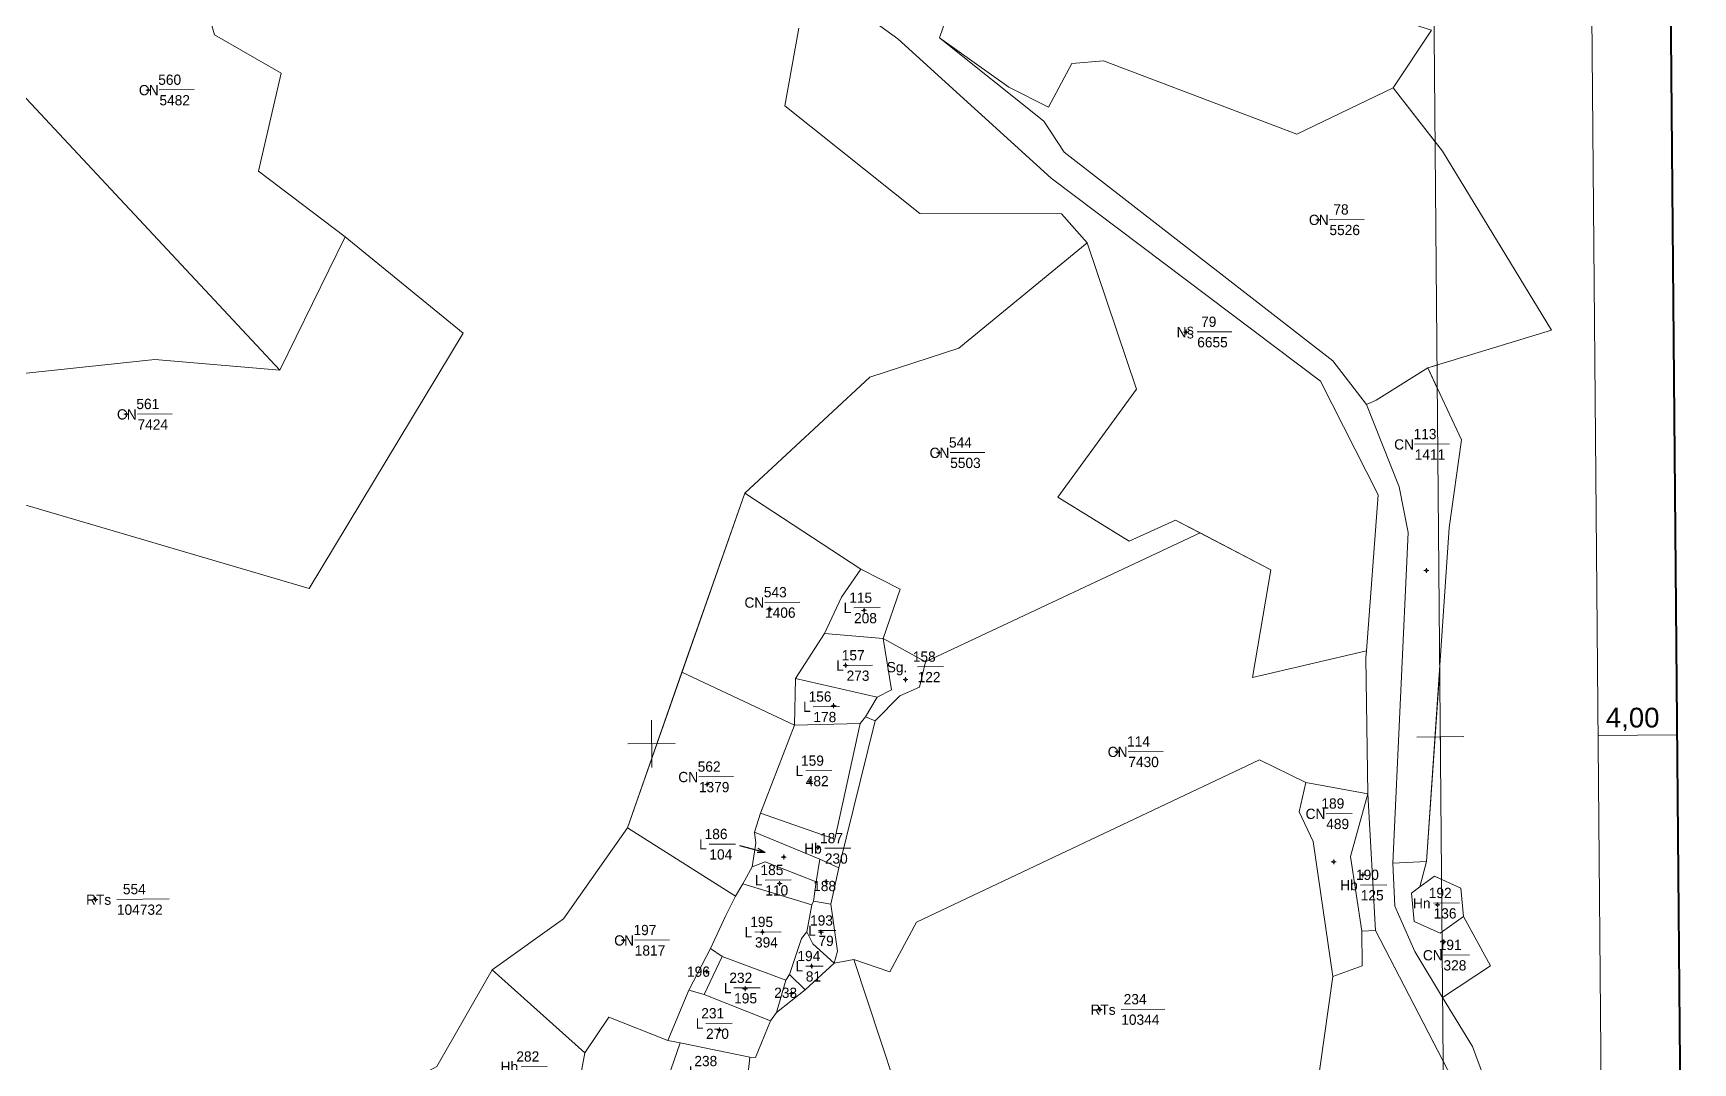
# Model space of a CAD drawing. Header units: metres. Extents: x 550490 to 551626, y 1839168 to 1840631.
# Drawn here: x 551199.2 to 551619.9, y 1839816.5 to 1840077.5 of the extents above; entities that cross this region are included whole.
import ezdxf
from ezdxf.enums import TextEntityAlignment as Align

# ---------------------------------------------------------------- set-up
doc = ezdxf.new("R2010")
doc.units = ezdxf.units.M
doc.header["$MEASUREMENT"] = 0
for name, color, linetype, lineweight in [('Level 10', 7, 'Continuous', 0), ('Level 11', 7, 'Continuous', 0), ('Level 13', 7, 'Continuous', 0), ('Level 2', 7, 'Continuous', 0), ('Level 22', 7, 'Continuous', 0), ('Level 63', 7, 'Continuous', 0)]:
    doc.layers.add(name, color=color, linetype=linetype, lineweight=lineweight)
doc.styles.add('Style-FmSimple', font='FmSimple.shx')
doc.styles.add('Style-VHarial', font='VHarial.shx')
doc.styles.add('Style-Vnarial', font='Vnarial.shx')
doc.dimstyles.get("Standard").update_dxf_attribs({"dimtxt": 0.18, "dimasz": 0.18, "dimexe": 0.18, "dimexo": 0.0625, "dimgap": 0.09, "dimtad": 0, "dimtih": 1, "dimtoh": 1, "dimdec": 4, "dimzin": 0, "dimdsep": 46, "dimtxsty": 'Standard', "dimcen": 0.09, "dimadec": 0, "dimazin": 0, "dimtfac": 1, "dimtdec": 4, "dimtofl": 0, "dimtmove": 0, "dimatfit": 3, "dimfxl": 1, "dimtolj": 1, "dimtzin": 0, "dimarcsym": 0})

# ---------------------------------------------------------------- blocks, each defined once
blk = doc.blocks.new('CENTRD')
at = {"layer": 'Level 11', "linetype": 'Continuous', "lineweight": 0}
h = blk.add_hatch(color=1, dxfattribs=at)
edge = h.paths.add_edge_path()
edge.add_arc((0.2, 0.2), 1.5, 0, 360)
at = {"layer": 'Level 11', "color": 1, "linetype": 'Continuous', "lineweight": 0}
for p, q in [((0, 6.2), (-6.2, 0)), ((0, 12.4), (0, 6.2)), ((6.2, 0.2), (0, 6.2)), ((0.2, -6.2), (6.2, 0.2)), ((12.4, 0.2), (6.2, 0.2)), ((-6.2, 0), (-12.4, 0)), ((-6.2, 0), (0.2, -6.2)), ((0.2, -6.2), (0.2, -12.4))]:
    blk.add_line(p, q, dxfattribs=at)
blk = doc.blocks.new('N_THUA_71')
at = {"layer": 'Level 13', "color": 3, "linetype": 'Continuous', "lineweight": 0}
blk.add_line((356124.09, 1839757.83), (356137.34, 1839757.94), dxfattribs=at)
at = {"layer": 'Level 13', "color": 3, "linetype": 'Continuous', "lineweight": 0, "style": 'Style-FmSimple'}
for s, p in [('554', (356125.63, 1839760.43999)), ('RTs', (356116.3, 1839757.75999)), ('104732', (356124.12, 1839755.22999))]:
    blk.add_text(s, height=2.59998, dxfattribs=at).set_placement(p, align=Align.MIDDLE_LEFT)
blk = doc.blocks.new('N_THUA_76')
at = {"layer": 'Level 13', "color": 3, "linetype": 'Continuous', "lineweight": 0}
blk.add_line((356134.87, 1839962.95), (356143.71, 1839963.03), dxfattribs=at)
at = {"layer": 'Level 13', "color": 3, "linetype": 'Continuous', "lineweight": 0, "style": 'Style-FmSimple'}
for s, p in [('560', (356134.6, 1839965.54999)), ('CN', (356129.68, 1839962.90999)), ('5482', (356134.9, 1839960.34999))]:
    blk.add_text(s, height=2.59998, dxfattribs=at).set_placement(p, align=Align.MIDDLE_LEFT)
blk = doc.blocks.new('N_THUA_79')
at = {"layer": 'Level 13', "color": 3, "linetype": 'Continuous', "lineweight": 0}
blk.add_line((356397.94, 1839901.62), (356406.78, 1839901.69), dxfattribs=at)
at = {"layer": 'Level 13', "color": 3, "linetype": 'Continuous', "lineweight": 0, "style": 'Style-FmSimple'}
for s, p in [('79', (356398.97, 1839904.21999)), ('N§', (356392.75, 1839901.56999)), ('6655', (356397.98, 1839899.01999))]:
    blk.add_text(s, height=2.59998, dxfattribs=at).set_placement(p, align=Align.MIDDLE_LEFT)
blk = doc.blocks.new('N_THUA_81')
at = {"layer": 'Level 13', "color": 3, "linetype": 'Continuous', "lineweight": 0}
blk.add_line((356431.46, 1839930.07), (356440.3, 1839930.15), dxfattribs=at)
at = {"layer": 'Level 13', "color": 3, "linetype": 'Continuous', "lineweight": 0, "style": 'Style-FmSimple'}
for s, p in [('78', (356432.49, 1839932.67999)), ('CN', (356426.28, 1839930.02999)), ('5526', (356431.5, 1839927.46999))]:
    blk.add_text(s, height=2.59998, dxfattribs=at).set_placement(p, align=Align.MIDDLE_LEFT)
blk = doc.blocks.new('N_THUA_95')
at = {"layer": 'Level 13', "color": 3, "linetype": 'Continuous', "lineweight": 0}
blk.add_line((356129.32, 1839880.78), (356138.16, 1839880.86), dxfattribs=at)
at = {"layer": 'Level 13', "color": 3, "linetype": 'Continuous', "lineweight": 0, "style": 'Style-FmSimple'}
for s, p in [('CN', (356124.13, 1839880.73999)), ('561', (356129.05, 1839883.37999)), ('7424', (356129.35, 1839878.17999))]:
    blk.add_text(s, height=2.59998, dxfattribs=at).set_placement(p, align=Align.MIDDLE_LEFT)
blk = doc.blocks.new('N_THUA_98')
at = {"layer": 'Level 13', "color": 3, "linetype": 'Continuous', "lineweight": 0}
blk.add_line((356335.32, 1839871.04), (356344.16, 1839871.11), dxfattribs=at)
at = {"layer": 'Level 13', "color": 3, "linetype": 'Continuous', "lineweight": 0, "style": 'Style-FmSimple'}
for s, p in [('544', (356335.05, 1839873.62999)), ('CN', (356330.14, 1839870.98999)), ('5503', (356335.36, 1839868.43999))]:
    blk.add_text(s, height=2.59998, dxfattribs=at).set_placement(p, align=Align.MIDDLE_LEFT)
blk = doc.blocks.new('N_THUA_105')
at = {"layer": 'Level 13', "color": 3, "linetype": 'Continuous', "lineweight": 0}
blk.add_line((356458.57, 1839841.22), (356467.4, 1839841.29), dxfattribs=at)
at = {"layer": 'Level 13', "color": 3, "linetype": 'Continuous', "lineweight": 0, "style": 'Style-FmSimple'}
for s, p in [('113', (356458.3, 1839843.80999)), ('CN', (356453.38, 1839841.16999)), ('1411', (356458.6, 1839838.61999))]:
    blk.add_text(s, height=2.59998, dxfattribs=at).set_placement(p, align=Align.MIDDLE_LEFT)
blk = doc.blocks.new('N_THUA_131')
at = {"layer": 'Level 13', "color": 3, "linetype": 'Continuous', "lineweight": 0}
blk.add_line((356292.46, 1839831.38), (356301.29, 1839831.46), dxfattribs=at)
at = {"layer": 'Level 13', "color": 3, "linetype": 'Continuous', "lineweight": 0, "style": 'Style-FmSimple'}
for s, p in [('CN', (356287.27, 1839831.33999)), ('543', (356292.19, 1839833.97999)), ('1406', (356292.49, 1839828.78999))]:
    blk.add_text(s, height=2.59998, dxfattribs=at).set_placement(p, align=Align.MIDDLE_LEFT)
blk = doc.blocks.new('N_THUA_139')
at = {"layer": 'Level 13', "color": 3, "linetype": 'Continuous', "lineweight": 0}
blk.add_line((356380.48, 1839795.26), (356389.31, 1839795.34), dxfattribs=at)
at = {"layer": 'Level 13', "color": 3, "linetype": 'Continuous', "lineweight": 0, "style": 'Style-FmSimple'}
for s, p in [('114', (356380.2, 1839797.85999)), ('CN', (356375.29, 1839795.20999)), ('7430', (356380.51, 1839792.65999))]:
    blk.add_text(s, height=2.59998, dxfattribs=at).set_placement(p, align=Align.MIDDLE_LEFT)
blk = doc.blocks.new('N_THUA_147')
at = {"layer": 'Level 13', "color": 3, "linetype": 'Continuous', "lineweight": 0}
blk.add_line((356313.72, 1839831.06), (356320.35, 1839831.12), dxfattribs=at)
at = {"layer": 'Level 13', "color": 3, "linetype": 'Continuous', "lineweight": 0, "style": 'Style-FmSimple'}
for s, p in [('L', (356311.14, 1839831.03999)), ('115', (356312.54, 1839833.64999)), ('208', (356313.76, 1839828.45999))]:
    blk.add_text(s, height=2.59998, dxfattribs=at).set_placement(p, align=Align.MIDDLE_LEFT)
blk = doc.blocks.new('N_THUA_163')
at = {"layer": 'Level 13', "color": 3, "linetype": 'Continuous', "lineweight": 0}
blk.add_line((356309.05, 1839817.12), (356315.68, 1839817.18), dxfattribs=at)
at = {"layer": 'Level 13', "color": 3, "linetype": 'Continuous', "lineweight": 0, "style": 'Style-FmSimple'}
for s, p in [('157', (356307.87, 1839819.70999)), ('L', (356306.46, 1839817.09999)), ('273', (356309.09, 1839814.51999))]:
    blk.add_text(s, height=2.59998, dxfattribs=at).set_placement(p, align=Align.MIDDLE_LEFT)
blk = doc.blocks.new('N_THUA_167')
at = {"layer": 'Level 13', "color": 3, "linetype": 'Continuous', "lineweight": 0}
blk.add_line((356329.41, 1839813.58), (356336.04, 1839813.63), dxfattribs=at)
at = {"layer": 'Level 13', "color": 3, "linetype": 'Continuous', "lineweight": 0, "style": 'Style-FmSimple'}
for s, p in [('Sg.', (356321.62, 1839813.50999)), ('158', (356328.23, 1839816.16999)), ('122', (356329.45, 1839810.97999))]:
    blk.add_text(s, height=2.59998, dxfattribs=at).set_placement(p, align=Align.MIDDLE_LEFT)
blk = doc.blocks.new('N_THUA_177')
at = {"layer": 'Level 13', "color": 3, "linetype": 'Continuous', "lineweight": 0}
blk.add_line((356276.54, 1839786.97), (356285.38, 1839787.05), dxfattribs=at)
at = {"layer": 'Level 13', "color": 3, "linetype": 'Continuous', "lineweight": 0, "style": 'Style-FmSimple'}
for s, p in [('562', (356276.27, 1839789.56999)), ('CN', (356271.35, 1839786.91999)), ('1379', (356276.57, 1839784.36999))]:
    blk.add_text(s, height=2.59998, dxfattribs=at).set_placement(p, align=Align.MIDDLE_LEFT)
blk = doc.blocks.new('N_THUA_183')
at = {"layer": 'Level 13', "color": 3, "linetype": 'Continuous', "lineweight": 0}
blk.add_line((356306, 1839806.87), (356312.62, 1839806.93), dxfattribs=at)
at = {"layer": 'Level 13', "color": 3, "linetype": 'Continuous', "lineweight": 0, "style": 'Style-FmSimple'}
for s, p in [('156', (356304.81, 1839809.45999)), ('L', (356303.41, 1839806.84999)), ('178', (356306.03, 1839804.26999))]:
    blk.add_text(s, height=2.59998, dxfattribs=at).set_placement(p, align=Align.MIDDLE_LEFT)
blk = doc.blocks.new('N_THUA_191')
at = {"layer": 'Level 13', "color": 3, "linetype": 'Continuous', "lineweight": 0}
blk.add_line((356304.63, 1839771), (356311.26, 1839771.06), dxfattribs=at)
at = {"layer": 'Level 13', "color": 3, "linetype": 'Continuous', "lineweight": 0, "style": 'Style-FmSimple'}
for s, p in [('187', (356303.45, 1839773.58999)), ('Hb', (356299.44, 1839770.95999)), ('230', (356304.66, 1839768.39999))]:
    blk.add_text(s, height=2.59998, dxfattribs=at).set_placement(p, align=Align.MIDDLE_LEFT)
blk = doc.blocks.new('N_THUA_195')
at = {"layer": 'Level 13', "color": 3, "linetype": 'Continuous', "lineweight": 0}
blk.add_line((356300.01, 1839787.64), (356306.64, 1839787.7), dxfattribs=at)
at = {"layer": 'Level 13', "color": 3, "linetype": 'Continuous', "lineweight": 0, "style": 'Style-FmSimple'}
for s, p in [('159', (356298.83, 1839790.22999)), ('L', (356297.42, 1839787.61999)), ('482', (356300.04, 1839785.04999))]:
    blk.add_text(s, height=2.59998, dxfattribs=at).set_placement(p, align=Align.MIDDLE_LEFT)
blk = doc.blocks.new('N_THUA_203')
at = {"layer": 'Level 13', "color": 3, "linetype": 'Continuous', "lineweight": 0}
blk.add_line((356378.7, 1839729.95), (356389.74, 1839730.05), dxfattribs=at)
at = {"layer": 'Level 13', "color": 3, "linetype": 'Continuous', "lineweight": 0, "style": 'Style-FmSimple'}
for s, p in [('RTs', (356370.91, 1839729.87999)), ('234', (356379.34, 1839732.54999)), ('10344', (356378.73, 1839727.34999))]:
    blk.add_text(s, height=2.59998, dxfattribs=at).set_placement(p, align=Align.MIDDLE_LEFT)
blk = doc.blocks.new('N_THUA_207')
at = {"layer": 'Level 13', "color": 3, "linetype": 'Continuous', "lineweight": 0}
blk.add_line((356435.28, 1839767.36), (356441.91, 1839767.42), dxfattribs=at)
at = {"layer": 'Level 13', "color": 3, "linetype": 'Continuous', "lineweight": 0, "style": 'Style-FmSimple'}
for s, p in [('CN', (356430.09, 1839767.31999)), ('189', (356434.1, 1839769.94999)), ('489', (356435.32, 1839764.75999))]:
    blk.add_text(s, height=2.59998, dxfattribs=at).set_placement(p, align=Align.MIDDLE_LEFT)
blk = doc.blocks.new('N_THUA_212')
at = {"layer": 'Level 13', "color": 3, "linetype": 'Continuous', "lineweight": 0}
blk.add_line((356442.79, 1839764), (356449.42, 1839764.06), dxfattribs=at)
at = {"layer": 'Level 13', "color": 3, "linetype": 'Continuous', "lineweight": 0, "style": 'Style-FmSimple'}
for s, p in [('Hb', (356437.6, 1839763.95999)), ('190', (356441.61, 1839766.58999)), ('125', (356442.82, 1839761.39999))]:
    blk.add_text(s, height=2.59998, dxfattribs=at).set_placement(p, align=Align.MIDDLE_LEFT)
blk = doc.blocks.new('N_THUA_216')
at = {"layer": 'Level 13', "color": 3, "linetype": 'Continuous', "lineweight": 0}
blk.add_line((356255.35, 1839747.49), (356264.19, 1839747.56), dxfattribs=at)
at = {"layer": 'Level 13', "color": 3, "linetype": 'Continuous', "lineweight": 0, "style": 'Style-FmSimple'}
for s, p in [('CN', (356250.17, 1839747.43999)), ('197', (356255.08, 1839750.07999)), ('1817', (356255.39, 1839744.88999))]:
    blk.add_text(s, height=2.59998, dxfattribs=at).set_placement(p, align=Align.MIDDLE_LEFT)
blk = doc.blocks.new('N_THUA_217')
at = {"layer": 'Level 13', "color": 3, "linetype": 'Continuous', "lineweight": 0}
blk.add_line((356293.32, 1839768.41), (356299.94, 1839768.46), dxfattribs=at)
at = {"layer": 'Level 13', "color": 3, "linetype": 'Continuous', "lineweight": 0, "style": 'Style-FmSimple'}
for s, p in [('L', (356290.73, 1839768.37999)), ('186', (356292.14, 1839770.99999)), ('104', (356293.35, 1839765.80999))]:
    blk.add_text(s, height=2.59998, dxfattribs=at).set_placement(p, align=Align.MIDDLE_LEFT)
blk = doc.blocks.new('N_THUA_222')
at = {"layer": 'Level 13', "color": 3, "linetype": 'Continuous', "lineweight": 0, "style": 'Style-FmSimple'}
blk.add_text('188', height=2.59998, dxfattribs=at).set_placement((356298.91, 1839762.29999), align=Align.MIDDLE_LEFT)
blk = doc.blocks.new('N_THUA_224')
at = {"layer": 'Level 13', "color": 3, "linetype": 'Continuous', "lineweight": 0}
blk.add_line((356292.3, 1839761.84), (356298.93, 1839761.9), dxfattribs=at)
at = {"layer": 'Level 13', "color": 3, "linetype": 'Continuous', "lineweight": 0, "style": 'Style-FmSimple'}
for s, p in [('185', (356291.12, 1839764.42999)), ('L', (356289.72, 1839761.81999)), ('110', (356292.34, 1839759.23999))]:
    blk.add_text(s, height=2.59998, dxfattribs=at).set_placement(p, align=Align.MIDDLE_LEFT)
blk = doc.blocks.new('N_THUA_225')
at = {"layer": 'Level 13', "color": 3, "linetype": 'Continuous', "lineweight": 0}
blk.add_line((356463.33, 1839747.08), (356469.96, 1839747.14), dxfattribs=at)
at = {"layer": 'Level 13', "color": 3, "linetype": 'Continuous', "lineweight": 0, "style": 'Style-FmSimple'}
for s, p in [('CN', (356458.14, 1839747.03999)), ('191', (356462.15, 1839749.66999)), ('328', (356463.36, 1839744.47999))]:
    blk.add_text(s, height=2.59998, dxfattribs=at).set_placement(p, align=Align.MIDDLE_LEFT)
blk = doc.blocks.new('N_THUA_228')
at = {"layer": 'Level 13', "color": 3, "linetype": 'Continuous', "lineweight": 0}
blk.add_line((356461.66, 1839756.45), (356468.29, 1839756.51), dxfattribs=at)
at = {"layer": 'Level 13', "color": 3, "linetype": 'Continuous', "lineweight": 0, "style": 'Style-FmSimple'}
for s, p in [('192', (356460.48, 1839759.03999)), ('Hn', (356456.48, 1839756.40999)), ('136', (356461.7, 1839753.85999))]:
    blk.add_text(s, height=2.59998, dxfattribs=at).set_placement(p, align=Align.MIDDLE_LEFT)
blk = doc.blocks.new('N_THUA_229')
at = {"layer": 'Level 13', "color": 3, "linetype": 'Continuous', "lineweight": 0}
blk.add_line((356287.98, 1839749.54), (356294.61, 1839749.6), dxfattribs=at)
at = {"layer": 'Level 13', "color": 3, "linetype": 'Continuous', "lineweight": 0, "style": 'Style-FmSimple'}
for s, p in [('195', (356286.8, 1839752.12999)), ('L', (356285.39, 1839749.51999)), ('394', (356288.01, 1839746.93999))]:
    blk.add_text(s, height=2.59998, dxfattribs=at).set_placement(p, align=Align.MIDDLE_LEFT)
blk = doc.blocks.new('N_THUA_234')
at = {"layer": 'Level 13', "color": 3, "linetype": 'Continuous', "lineweight": 0}
blk.add_line((356302.79, 1839749.5), (356307.21, 1839749.54), dxfattribs=at)
at = {"layer": 'Level 13', "color": 3, "linetype": 'Continuous', "lineweight": 0, "style": 'Style-FmSimple'}
for s, p in [('193', (356300.7, 1839752.07999)), ('L', (356300.2, 1839749.47999)), ('79', (356302.83, 1839746.89999))]:
    blk.add_text(s, height=2.59998, dxfattribs=at).set_placement(p, align=Align.MIDDLE_LEFT)
blk = doc.blocks.new('N_THUA_248')
at = {"layer": 'Level 13', "color": 3, "linetype": 'Continuous', "lineweight": 0}
blk.add_line((356300.43, 1839740.91), (356304.85, 1839740.95), dxfattribs=at)
at = {"layer": 'Level 13', "color": 3, "linetype": 'Continuous', "lineweight": 0, "style": 'Style-FmSimple'}
for s, p in [('194', (356298.34, 1839743.48999)), ('L', (356297.84, 1839740.87999)), ('81', (356300.47, 1839738.30999))]:
    blk.add_text(s, height=2.59998, dxfattribs=at).set_placement(p, align=Align.MIDDLE_LEFT)
blk = doc.blocks.new('N_THUA_253')
at = {"layer": 'Level 13', "color": 3, "linetype": 'Continuous', "lineweight": 0, "style": 'Style-FmSimple'}
blk.add_text('196', height=2.59998, dxfattribs=at).set_placement((356268.64, 1839739.51999), align=Align.MIDDLE_LEFT)
blk = doc.blocks.new('N_THUA_256')
at = {"layer": 'Level 13', "color": 3, "linetype": 'Continuous', "lineweight": 0}
blk.add_line((356283.55, 1839735.17), (356290.18, 1839735.23), dxfattribs=at)
at = {"layer": 'Level 13', "color": 3, "linetype": 'Continuous', "lineweight": 0, "style": 'Style-FmSimple'}
for s, p in [('232', (356282.37, 1839737.75999)), ('L', (356280.97, 1839735.14999)), ('195', (356283.59, 1839732.56999))]:
    blk.add_text(s, height=2.59998, dxfattribs=at).set_placement(p, align=Align.MIDDLE_LEFT)
blk = doc.blocks.new('N_THUA_258')
at = {"layer": 'Level 13', "color": 3, "linetype": 'Continuous', "lineweight": 0}
blk.add_line((356226.56, 1839715.44), (356233.19, 1839715.5), dxfattribs=at)
at = {"layer": 'Level 13', "color": 3, "linetype": 'Continuous', "lineweight": 0, "style": 'Style-FmSimple'}
for s, p in [('282', (356225.38, 1839718.02999)), ('Hb', (356221.37, 1839715.39999)), ('954', (356226.6, 1839712.83999))]:
    blk.add_text(s, height=2.59998, dxfattribs=at).set_placement(p, align=Align.MIDDLE_LEFT)
blk = doc.blocks.new('N_THUA_260')
at = {"layer": 'Level 13', "color": 3, "linetype": 'Continuous', "lineweight": 0, "style": 'Style-FmSimple'}
blk.add_text('233', height=2.59998, dxfattribs=at).set_placement((356290.11, 1839733.95999), align=Align.MIDDLE_LEFT)
blk = doc.blocks.new('N_THUA_264')
at = {"layer": 'Level 13', "color": 3, "linetype": 'Continuous', "lineweight": 0}
blk.add_line((356277.07, 1839724.68), (356283.7, 1839724.74), dxfattribs=at)
at = {"layer": 'Level 13', "color": 3, "linetype": 'Continuous', "lineweight": 0, "style": 'Style-FmSimple'}
for s, p in [('231', (356275.89, 1839727.26999)), ('L', (356274.49, 1839724.65999)), ('270', (356277.11, 1839722.07999))]:
    blk.add_text(s, height=2.59998, dxfattribs=at).set_placement(p, align=Align.MIDDLE_LEFT)
blk = doc.blocks.new('N_THUA_276')
at = {"layer": 'Level 13', "color": 3, "linetype": 'Continuous', "lineweight": 0}
blk.add_line((356274.46, 1839714.07), (356281.09, 1839714.12), dxfattribs=at)
at = {"layer": 'Level 13', "color": 3, "linetype": 'Continuous', "lineweight": 0, "style": 'Style-FmSimple'}
for s, p in [('238', (356273.28, 1839716.65999)), ('L', (356271.87, 1839714.03999)), ('222', (356274.49, 1839711.46999))]:
    blk.add_text(s, height=2.59998, dxfattribs=at).set_placement(p, align=Align.MIDDLE_LEFT)
blk = doc.blocks.new('TerminatorOpen_0.5')
at = {"color": 0, "linetype": 'ByBlock', "lineweight": -2}
for q in [(-1, 0.25), (-1, 0), (-1, -0.25)]:
    blk.add_line((0, 0), q, dxfattribs=at)

msp = doc.modelspace()

# ---------------------------------------------------------------- linework, layer by layer
at = {"layer": 'Level 10', "color": 1, "linetype": 'Continuous', "lineweight": 0, "flags": 128}
for points in [[(551238.69, 1840134.39), (551239, 1840098.77), (551245.13, 1840077.05), (551262.05, 1840067.31), (551256.33, 1840042.52), (551278.26, 1840025.89)], [(551185.53, 1840073.57), (551261.72, 1839992.09)], [(551173.84, 1839968.17), (551190.7, 1839959.81), (551269.13, 1839936.75), (551308.18, 1840001.41), (551278.26, 1840025.89)], [(551261.72, 1839992.09), (551278.26, 1840025.89)], [(551126.15, 1840014.94), (551189.44, 1839990.47), (551230.01, 1839994.79), (551261.72, 1839992.09)], [(551409.05, 1839941.64), (551379.57, 1839960.91)], [(551495.01, 1839950.82), (551425.43, 1839918.19)], [(551392.2, 1839902.13), (551363.67, 1839915.5)], [(551333.89, 1839791.05), (551339.04, 1839819.05)]]:
    msp.add_lwpolyline(points, dxfattribs=at)
at = {"layer": 'Level 10', "color": 2, "linetype": 'Continuous', "lineweight": 0, "flags": 128}
for points in [[(551428.93, 1840076.28), (551435.33, 1840094.66), (551450.52, 1840110.75)], [(551450.52, 1840110.75), (551553.65, 1840078.24), (551543.93, 1840063.6)], [(551401.03, 1840088.6), (551418.36, 1840076.04), (551457.27, 1840040.68), (551525.57, 1839989.27), (551540.15, 1839960.49), (551537.19, 1839920.97)], [(551393.28, 1840078.76), (551389.74, 1840059.09), (551423.98, 1840031.74), (551459.91, 1840031.7), (551466.35, 1840024.37)], [(551428.93, 1840076.28), (551446.5, 1840063.8), (551456.61, 1840058.72), (551462.47, 1840069.78), (551470.49, 1840070.46), (551519.58, 1840051.91), (551543.93, 1840063.6)], [(551537.21, 1839983.34), (551528.7, 1839994.4), (551460.6, 1840047.28), (551455.4, 1840055.17), (551428.93, 1840076.28)], [(551543.93, 1840063.6), (551556.45, 1840047.58), (551584.14, 1840002.23), (551552.74, 1839992.62)], [(551379.57, 1839960.91), (551411.29, 1839990.26), (551433.87, 1839997.63), (551466.35, 1840024.37)], [(551495.01, 1839950.82), (551488.8, 1839954.07), (551477.01, 1839948.73), (551458.96, 1839959.85), (551478.92, 1839987.23), (551466.35, 1840024.37)], [(551552.74, 1839992.62), (551539.62, 1839984.5), (551537.21, 1839983.34)], [(551552.45, 1839867.52), (551558.19, 1839952.07), (551561.31, 1839974.41), (551552.74, 1839992.62)], [(551537.21, 1839983.34), (551545.5, 1839962.53), (551547.73, 1839950.96), (551543.88, 1839867.1)], [(551363.67, 1839915.5), (551379.57, 1839960.91)], [(551537.19, 1839920.97), (551508.3, 1839914.19), (551512.96, 1839941.44), (551495.01, 1839950.82)], [(551399.84, 1839925.35), (551404.08, 1839934.54), (551409.05, 1839941.64)], [(551409.05, 1839941.64), (551419, 1839936.59), (551414.69, 1839924.03)], [(551392.49, 1839913.93), (551399.84, 1839925.35)], [(551399.84, 1839925.35), (551414.69, 1839924.03)], [(551413.12, 1839909.16), (551416.78, 1839911.03), (551414.69, 1839924.03)], [(551425.43, 1839918.19), (551414.69, 1839924.03)], [(551537.19, 1839920.97), (551537.04, 1839919.11), (551537.55, 1839884.74)], [(551412.68, 1839903.2), (551418.91, 1839909.51), (551423.86, 1839911.73), (551425.43, 1839918.19)], [(551349.86, 1839876.05), (551363.67, 1839915.5)], [(551392.49, 1839913.93), (551392.2, 1839902.13)], [(551392.49, 1839913.93), (551413.12, 1839909.16)], [(551410.19, 1839904.25), (551413.12, 1839909.16)], [(551403.41, 1839865.94), (551412.68, 1839903.2)], [(551410.19, 1839904.25), (551408.88, 1839902.5)], [(551412.68, 1839903.2), (551410.19, 1839904.25)], [(551408.88, 1839902.5), (551402.41, 1839873.2), (551383.62, 1839879.8)], [(551392.2, 1839902.13), (551383.62, 1839879.8)], [(551392.2, 1839902.13), (551408.88, 1839902.5)], [(551407.28, 1839842.76), (551416.4, 1839839.56), (551423.15, 1839852.22), (551510.08, 1839893.31), (551521.78, 1839887.56)], [(551521.78, 1839887.56), (551520.17, 1839880.16), (551523.7, 1839872.6), (551528.67, 1839838.38)], [(551537.55, 1839884.74), (551521.78, 1839887.56)], [(551536.03, 1839849.88), (551533.14, 1839868.84), (551537.55, 1839884.74)], [(551537.55, 1839884.74), (551539.47, 1839850.09)], [(551382.09, 1839874.99), (551383.62, 1839879.8)], [(551349.86, 1839876.05), (551333.65, 1839853.04), (551315.55, 1839840.11)], [(551349.86, 1839876.05), (551377.28, 1839858.73)], [(551382.09, 1839874.99), (551382.42, 1839872.2), (551381.49, 1839866.19)], [(551398.61, 1839868.13), (551382.09, 1839874.99)], [(551379.14, 1839861.87), (551381.49, 1839866.19)], [(551381.49, 1839866.19), (551384.73, 1839867.44), (551397.72, 1839862.41)], [(551398.61, 1839868.13), (551397.72, 1839862.41)], [(551398.61, 1839868.13), (551403.41, 1839865.94)], [(551401.43, 1839856.78), (551403.41, 1839865.94)], [(551543.88, 1839867.1), (551552.45, 1839867.52)], [(551543.88, 1839867.1), (551544.39, 1839856.23), (551549.43, 1839844.78), (551556.49, 1839833.13)], [(551550.76, 1839861.13), (551552.45, 1839867.52)], [(551377.28, 1839858.73), (551379.14, 1839861.87)], [(551396.6, 1839856.61), (551379.14, 1839861.87)], [(551397.72, 1839862.41), (551397.02, 1839857.47)], [(551561.78, 1839853.61), (551555.91, 1839849.38), (551549.31, 1839852.36), (551548.58, 1839859.57), (551550.76, 1839861.13)], [(551550.76, 1839861.13), (551554.47, 1839863.81), (551561.08, 1839860.82), (551561.78, 1839853.61)], [(551377.28, 1839858.73), (551374.81, 1839853.88), (551370.94, 1839845.52)], [(551396.6, 1839856.61), (551397.02, 1839857.47)], [(551397.02, 1839857.47), (551401.43, 1839856.78)], [(551402.24, 1839841.81), (551403.1, 1839844.85), (551401.43, 1839856.78)], [(551395.36, 1839849.7), (551396.6, 1839856.61)], [(551561.78, 1839853.61), (551568.61, 1839841.13)], [(551390.95, 1839838.94), (551394.01, 1839848.01), (551395.36, 1839849.7)], [(551395.36, 1839849.7), (551396.83, 1839846.71), (551402.24, 1839841.81)], [(551528.67, 1839838.38), (551536.09, 1839841.14), (551536.03, 1839849.88)], [(551539.47, 1839850.09), (551536.03, 1839849.88)], [(551539.47, 1839850.09), (551562.53, 1839805.53), (551562.77, 1839796.53), (551549.27, 1839731.11)], [(551365.37, 1839834.94), (551370.94, 1839845.52)], [(551370.94, 1839845.52), (551373.82, 1839843.48)], [(551301.49, 1839815.57), (551315.55, 1839840.11)], [(551315.55, 1839840.11), (551339.04, 1839819.05)], [(551373.82, 1839843.48), (551369.28, 1839833.86)], [(551373.82, 1839843.48), (551390.03, 1839837.5)], [(551394.89, 1839835.03), (551402.24, 1839841.81)], [(551402.24, 1839841.81), (551407.28, 1839842.76)], [(551407.28, 1839842.76), (551424.42, 1839790.85)], [(551556.49, 1839833.13), (551568.61, 1839841.13)], [(551390.03, 1839837.5), (551387.61, 1839829.27)], [(551390.03, 1839837.5), (551390.95, 1839838.94)], [(551390.95, 1839838.94), (551394.89, 1839835.03)], [(551528.67, 1839838.38), (551522.19, 1839792.34)], [(551360.11, 1839822.17), (551365.37, 1839834.94)], [(551365.37, 1839834.94), (551369.28, 1839833.86)], [(551369.28, 1839833.86), (551386.13, 1839827.16)], [(551387.61, 1839829.27), (551394.89, 1839835.03)], [(551556.49, 1839833.13), (551564.05, 1839820.67)], [(551339.04, 1839819.05), (551345.15, 1839828.15), (551360.11, 1839822.17)], [(551386.13, 1839827.16), (551387.61, 1839829.27)], [(551380.9, 1839817.94), (551382.35, 1839817.87), (551386.13, 1839827.16)], [(551359.36, 1839810.4), (551363.23, 1839821.62)], [(551363.23, 1839821.62), (551360.11, 1839822.17)], [(551380.9, 1839817.94), (551363.23, 1839821.62)], [(551564.05, 1839820.67), (551568.84, 1839807.96), (551559.52, 1839685.82), (551558.14, 1839661.92), (551558.58, 1839658.69), (551558.3, 1839610.74), (551554.68, 1839566.41), (551557.06, 1839543.24), (551559.12, 1839532.7)], [(551379.2, 1839806.91), (551379.69, 1839806.82), (551380.9, 1839817.94)]]:
    msp.add_lwpolyline(points, dxfattribs=at)
at = {"layer": 'Level 22', "color": 6, "linetype": 'Continuous', "lineweight": 0}
msp.add_line((551392.2, 1839902.13), (551408.88, 1839902.5), dxfattribs=at)
at = {"layer": 'Level 22', "color": 3, "linetype": 'Continuous', "lineweight": 0, "flags": 128}
for points in [[(551555.04, 1839999.12), (551550.79, 1840485.07)], [(551559.41, 1839499.28), (551555.04, 1839999.12)], [(551349.86, 1839876.05), (551379.57, 1839960.91)], [(551399.84, 1839925.35), (551404.08, 1839934.54), (551409.05, 1839941.64), (551419, 1839936.59), (551414.69, 1839924.03)], [(551392.49, 1839913.93), (551399.84, 1839925.35)], [(551399.84, 1839925.35), (551414.69, 1839924.03)], [(551412.68, 1839903.2), (551418.91, 1839909.51), (551423.86, 1839911.73), (551425.43, 1839918.19), (551414.69, 1839924.03)], [(551413.12, 1839909.16), (551416.78, 1839911.03), (551414.69, 1839924.03)], [(551392.49, 1839913.93), (551392.2, 1839902.13), (551383.62, 1839879.8)], [(551392.49, 1839913.93), (551413.12, 1839909.16)], [(551410.19, 1839904.25), (551413.12, 1839909.16)], [(551410.19, 1839904.25), (551408.88, 1839902.5), (551402.41, 1839873.2), (551383.62, 1839879.8)], [(551403.41, 1839865.94), (551412.68, 1839903.2)], [(551412.68, 1839903.2), (551410.19, 1839904.25)], [(551407.28, 1839842.76), (551416.4, 1839839.56), (551423.15, 1839852.22), (551510.08, 1839893.31)], [(551382.09, 1839874.99), (551383.62, 1839879.8)], [(551349.86, 1839876.05), (551333.65, 1839853.04), (551315.55, 1839840.11)], [(551349.86, 1839876.05), (551377.28, 1839858.73)], [(551382.09, 1839874.99), (551382.42, 1839872.2), (551381.49, 1839866.19)], [(551398.61, 1839868.13), (551382.09, 1839874.99)], [(551379.14, 1839861.87), (551381.49, 1839866.19)], [(551381.49, 1839866.19), (551384.73, 1839867.44), (551397.72, 1839862.41)], [(551398.61, 1839868.13), (551403.41, 1839865.94)], [(551401.43, 1839856.78), (551403.41, 1839865.94)], [(551377.28, 1839858.73), (551379.14, 1839861.87)], [(551396.6, 1839856.61), (551379.14, 1839861.87)], [(551397.72, 1839862.41), (551397.02, 1839857.47)], [(551377.28, 1839858.73), (551374.81, 1839853.88), (551370.94, 1839845.52)], [(551396.6, 1839856.61), (551397.02, 1839857.47)], [(551397.02, 1839857.47), (551401.43, 1839856.78)], [(551402.24, 1839841.81), (551403.1, 1839844.85), (551401.43, 1839856.78)], [(551395.36, 1839849.7), (551396.6, 1839856.61)], [(551390.95, 1839838.94), (551394.01, 1839848.01), (551395.36, 1839849.7)], [(551395.36, 1839849.7), (551396.83, 1839846.71), (551402.24, 1839841.81)], [(551365.37, 1839834.94), (551370.94, 1839845.52)], [(551370.94, 1839845.52), (551373.82, 1839843.48)], [(551320.38, 1839703.61), (551326.4, 1839711.59), (551316.73, 1839719.41), (551305.21, 1839727.76), (551314.57, 1839737.49), (551297.12, 1839764.29), (551270.2, 1839782.65), (551267.18, 1839797.16), (551301.49, 1839815.57), (551315.55, 1839840.11)], [(551315.55, 1839840.11), (551339.04, 1839819.05), (551345.15, 1839828.15), (551360.11, 1839822.17)], [(551373.82, 1839843.48), (551369.28, 1839833.86)], [(551373.82, 1839843.48), (551390.03, 1839837.5)], [(551394.89, 1839835.03), (551402.24, 1839841.81)], [(551402.24, 1839841.81), (551407.28, 1839842.76)], [(551407.28, 1839842.76), (551424.42, 1839790.85)], [(551390.03, 1839837.5), (551387.61, 1839829.27)], [(551390.03, 1839837.5), (551390.95, 1839838.94)], [(551390.95, 1839838.94), (551394.89, 1839835.03)], [(551360.11, 1839822.17), (551365.37, 1839834.94)], [(551365.37, 1839834.94), (551369.28, 1839833.86)], [(551369.28, 1839833.86), (551386.13, 1839827.16)], [(551387.61, 1839829.27), (551394.89, 1839835.03)], [(551386.13, 1839827.16), (551387.61, 1839829.27)], [(551380.9, 1839817.94), (551382.35, 1839817.87), (551386.13, 1839827.16)], [(551359.36, 1839810.4), (551363.23, 1839821.62)], [(551363.23, 1839821.62), (551360.11, 1839822.17)], [(551380.9, 1839817.94), (551363.23, 1839821.62)], [(551379.2, 1839806.91), (551379.69, 1839806.82), (551380.9, 1839817.94)]]:
    msp.add_lwpolyline(points, dxfattribs=at)
at = {"layer": 'Level 22', "color": 2, "linetype": 'Continuous', "lineweight": 0, "flags": 128}
for points in [[(551428.93, 1840076.28), (551435.33, 1840094.66), (551450.52, 1840110.75)], [(551450.52, 1840110.75), (551553.65, 1840078.24), (551543.93, 1840063.6)], [(551401.03, 1840088.6), (551418.36, 1840076.04), (551457.27, 1840040.68), (551525.57, 1839989.27), (551540.15, 1839960.49), (551537.19, 1839920.97)], [(551537.21, 1839983.34), (551528.7, 1839994.4), (551460.6, 1840047.28), (551455.4, 1840055.17), (551428.93, 1840076.28)], [(551428.93, 1840076.28), (551446.5, 1840063.8), (551456.61, 1840058.72), (551462.47, 1840069.78), (551470.49, 1840070.46), (551519.58, 1840051.91), (551543.93, 1840063.6)], [(551543.93, 1840063.6), (551554.6, 1840049.94)], [(551552.74, 1839992.62), (551539.62, 1839984.5), (551537.21, 1839983.34)], [(551552.74, 1839992.62), (551555.09, 1839993.34)], [(551552.74, 1839992.62), (551555.14, 1839987.51)], [(551537.21, 1839983.34), (551545.5, 1839962.53), (551547.73, 1839950.96), (551543.88, 1839867.1)], [(551537.19, 1839920.97), (551537.04, 1839919.11), (551537.55, 1839884.74)], [(551555.76, 1839916.31), (551552.45, 1839867.52)], [(551521.78, 1839887.56), (551520.17, 1839880.16), (551523.7, 1839872.6), (551528.67, 1839838.38)], [(551537.55, 1839884.74), (551521.78, 1839887.56)], [(551536.03, 1839849.88), (551533.14, 1839868.84), (551537.55, 1839884.74)], [(551537.55, 1839884.74), (551539.47, 1839850.09)], [(551552.45, 1839867.52), (551543.88, 1839867.1)], [(551550.76, 1839861.13), (551548.58, 1839859.57), (551549.31, 1839852.36), (551555.91, 1839849.38), (551556.35, 1839849.7)], [(551556.23, 1839863.01), (551554.47, 1839863.81), (551550.76, 1839861.13)], [(551528.67, 1839838.38), (551536.09, 1839841.14), (551536.03, 1839849.88)], [(551539.47, 1839850.09), (551536.03, 1839849.88)], [(551539.47, 1839850.09), (551556.63, 1839816.93)], [(551528.67, 1839838.38), (551522.19, 1839792.34)]]:
    msp.add_lwpolyline(points, dxfattribs=at)
at = {"layer": 'Level 22', "color": 1, "linetype": 'Continuous', "lineweight": 0, "flags": 128}
for points in [[(551393.28, 1840078.76), (551389.74, 1840059.09), (551423.98, 1840031.74), (551459.91, 1840031.7), (551466.35, 1840024.37)], [(551466.35, 1840024.37), (551433.87, 1839997.63), (551411.29, 1839990.26), (551379.57, 1839960.91)], [(551537.19, 1839920.97), (551508.3, 1839914.19), (551512.96, 1839941.44), (551488.8, 1839954.07), (551477.01, 1839948.73), (551458.96, 1839959.85), (551478.92, 1839987.23), (551466.35, 1840024.37)], [(551510.08, 1839893.31), (551521.78, 1839887.56)]]:
    msp.add_lwpolyline(points, dxfattribs=at)
at = {"layer": 'Level 22', "color": 6, "linetype": 'Continuous', "lineweight": 0, "flags": 128}
msp.add_lwpolyline([(551398.61, 1839868.13), (551397.72, 1839862.41)], dxfattribs=at)
at = {"layer": 'Level 63', "color": 7, "linetype": 'Continuous', "lineweight": 0}
for p, q in [((551356.03, 1839891.4), (551355.93, 1839903.4)), ((551555.97, 1839893.15), (551555.86, 1839905.15)), ((551549.92, 1839899.1), (551561.91, 1839899.2)), ((551595.9, 1839899.5), (551615.9, 1839899.67)), ((551349.98, 1839897.35), (551361.98, 1839897.45))]:
    msp.add_line(p, q, dxfattribs=at)
at = {"layer": 'Level 63', "color": 7, "linetype": 'Continuous', "lineweight": 40, "flags": 128}
msp.add_lwpolyline([(550500.27, 1839430.03), (550490.48, 1840549.67), (551610.12, 1840559.47), (551619.92, 1839439.82), (550500.27, 1839430.03)], close=True, dxfattribs=at)
at = {"layer": 'Level 63', "color": 7, "linetype": 'Continuous', "lineweight": 13, "flags": 128}
msp.add_lwpolyline([(550520.09, 1839450.2), (550510.65, 1840529.85), (551590.31, 1840539.3), (551599.75, 1839459.64), (550520.09, 1839450.2)], close=True, dxfattribs=at)

# ---------------------------------------------------------------- block references
at = {"layer": 'Level 11', "color": 1, "linetype": 'Continuous', "lineweight": 0, "xscale": 0.04999813735168662, "yscale": 0.04999813735168662, "zscale": 0.04999813735168662}
for p in [(551228.38, 1840063.05), (551524.98, 1840030.17), (551491.45, 1840001.71), (551222.83, 1839980.88), (551428.84, 1839971.13), (551552.37, 1839941.3), (551385.98, 1839931.52), (551409.84, 1839931.2), (551405.16, 1839917.24), (551420.35, 1839913.66), (551402.11, 1839907.03), (551473.99, 1839895.35), (551370.07, 1839887.11), (551396.14, 1839887.77), (551398.14, 1839871.11), (551389.48, 1839868.68), (551528.9, 1839867.47), (551388.42, 1839861.99), (551400.19, 1839862.45), (551536.28, 1839864.14), (551215, 1839857.9), (551555.18, 1839856.58), (551384.09, 1839849.68), (551398.91, 1839849.63), (551348.87, 1839847.58), (551556.81, 1839847.21), (551369.94, 1839839.69), (551396.54, 1839841.04), (551379.67, 1839835.31), (551391.4, 1839834.12), (551469.61, 1839830.02), (551373.2, 1839824.83)]:
    msp.add_blockref('CENTRD', p, dxfattribs=at)
at = {"layer": 'Level 13', "color": 3, "linetype": 'Continuous', "lineweight": 0}
for name, p in [('N_THUA_76', (195096.31, 100.12)), ('N_THUA_81', (195096.31, 100.12)), ('N_THUA_79', (195096.31, 100.12)), ('N_THUA_95', (195096.31, 100.12)), ('N_THUA_98', (195096.31, 100.12)), ('N_THUA_105', (195090.83, 132.07)), ('N_THUA_131', (195092.24, 101.83)), ('N_THUA_147', (195093.53, 100.77)), ('N_THUA_163', (195096.31, 100.12)), ('N_THUA_167', (195093.96, 103.31)), ('N_THUA_183', (195090.96, 99.9)), ('N_THUA_139', (195096.31, 100.12)), ('N_THUA_177', (195091.39, 102.04)), ('N_THUA_195', (195095.02, 102.89)), ('N_THUA_207', (195091.67, 112.31)), ('N_THUA_217', (195077.27, 103.53)), ('N_THUA_191', (195095.23, 99.9)), ('N_THUA_224', (195092.46, 100.99)), ('N_THUA_212', (195092.93, 97.6)), ('N_THUA_71', (195096.31, 100.12)), ('N_THUA_222', (195098.02, 99.05)), ('N_THUA_228', (195092.51, 100.55)), ('N_THUA_229', (195094.17, 100.12)), ('N_THUA_234', (195095.45, 100.54)), ('N_THUA_216', (195096.31, 100.12)), ('N_THUA_248', (195094.6, 100.12)), ('N_THUA_225', (195093.36, 96.76)), ('N_THUA_253', (195096.31, 100.12)), ('N_THUA_256', (195093.31, 100.33)), ('N_THUA_260', (195096.94, 100.33)), ('N_THUA_203', (195096.31, 100.12)), ('N_THUA_264', (195092.67, 101.83)), ('N_THUA_258', (195096.31, 100.12)), ('N_THUA_276', (195093.53, 100.33))]:
    msp.add_blockref(name, p, dxfattribs=at)

# ---------------------------------------------------------------- texts
at = {"layer": 'Level 63', "color": 7, "linetype": 'Continuous', "lineweight": 0, "style": 'Style-Vnarial'}
msp.add_text('4,00', height=5, dxfattribs=at).set_placement((551597.88, 1839901.52))

# ---------------------------------------------------------------- leaders
at = {"layer": 'Level 2', "color": 6, "linetype": 'Continuous', "lineweight": 0}
msp.add_leader([(551384.77, 1839869.86), (551378.33, 1839871.51)], dimstyle='Standard', override={"dimtxt": 2, "dimasz": 2, "dimgap": 0, "dimtad": 1, "dimtxsty": 'Style-VHarial', "dimldrblk": 'TerminatorOpen_0.5'}, dxfattribs=at)

doc.saveas('drawing.dxf')
